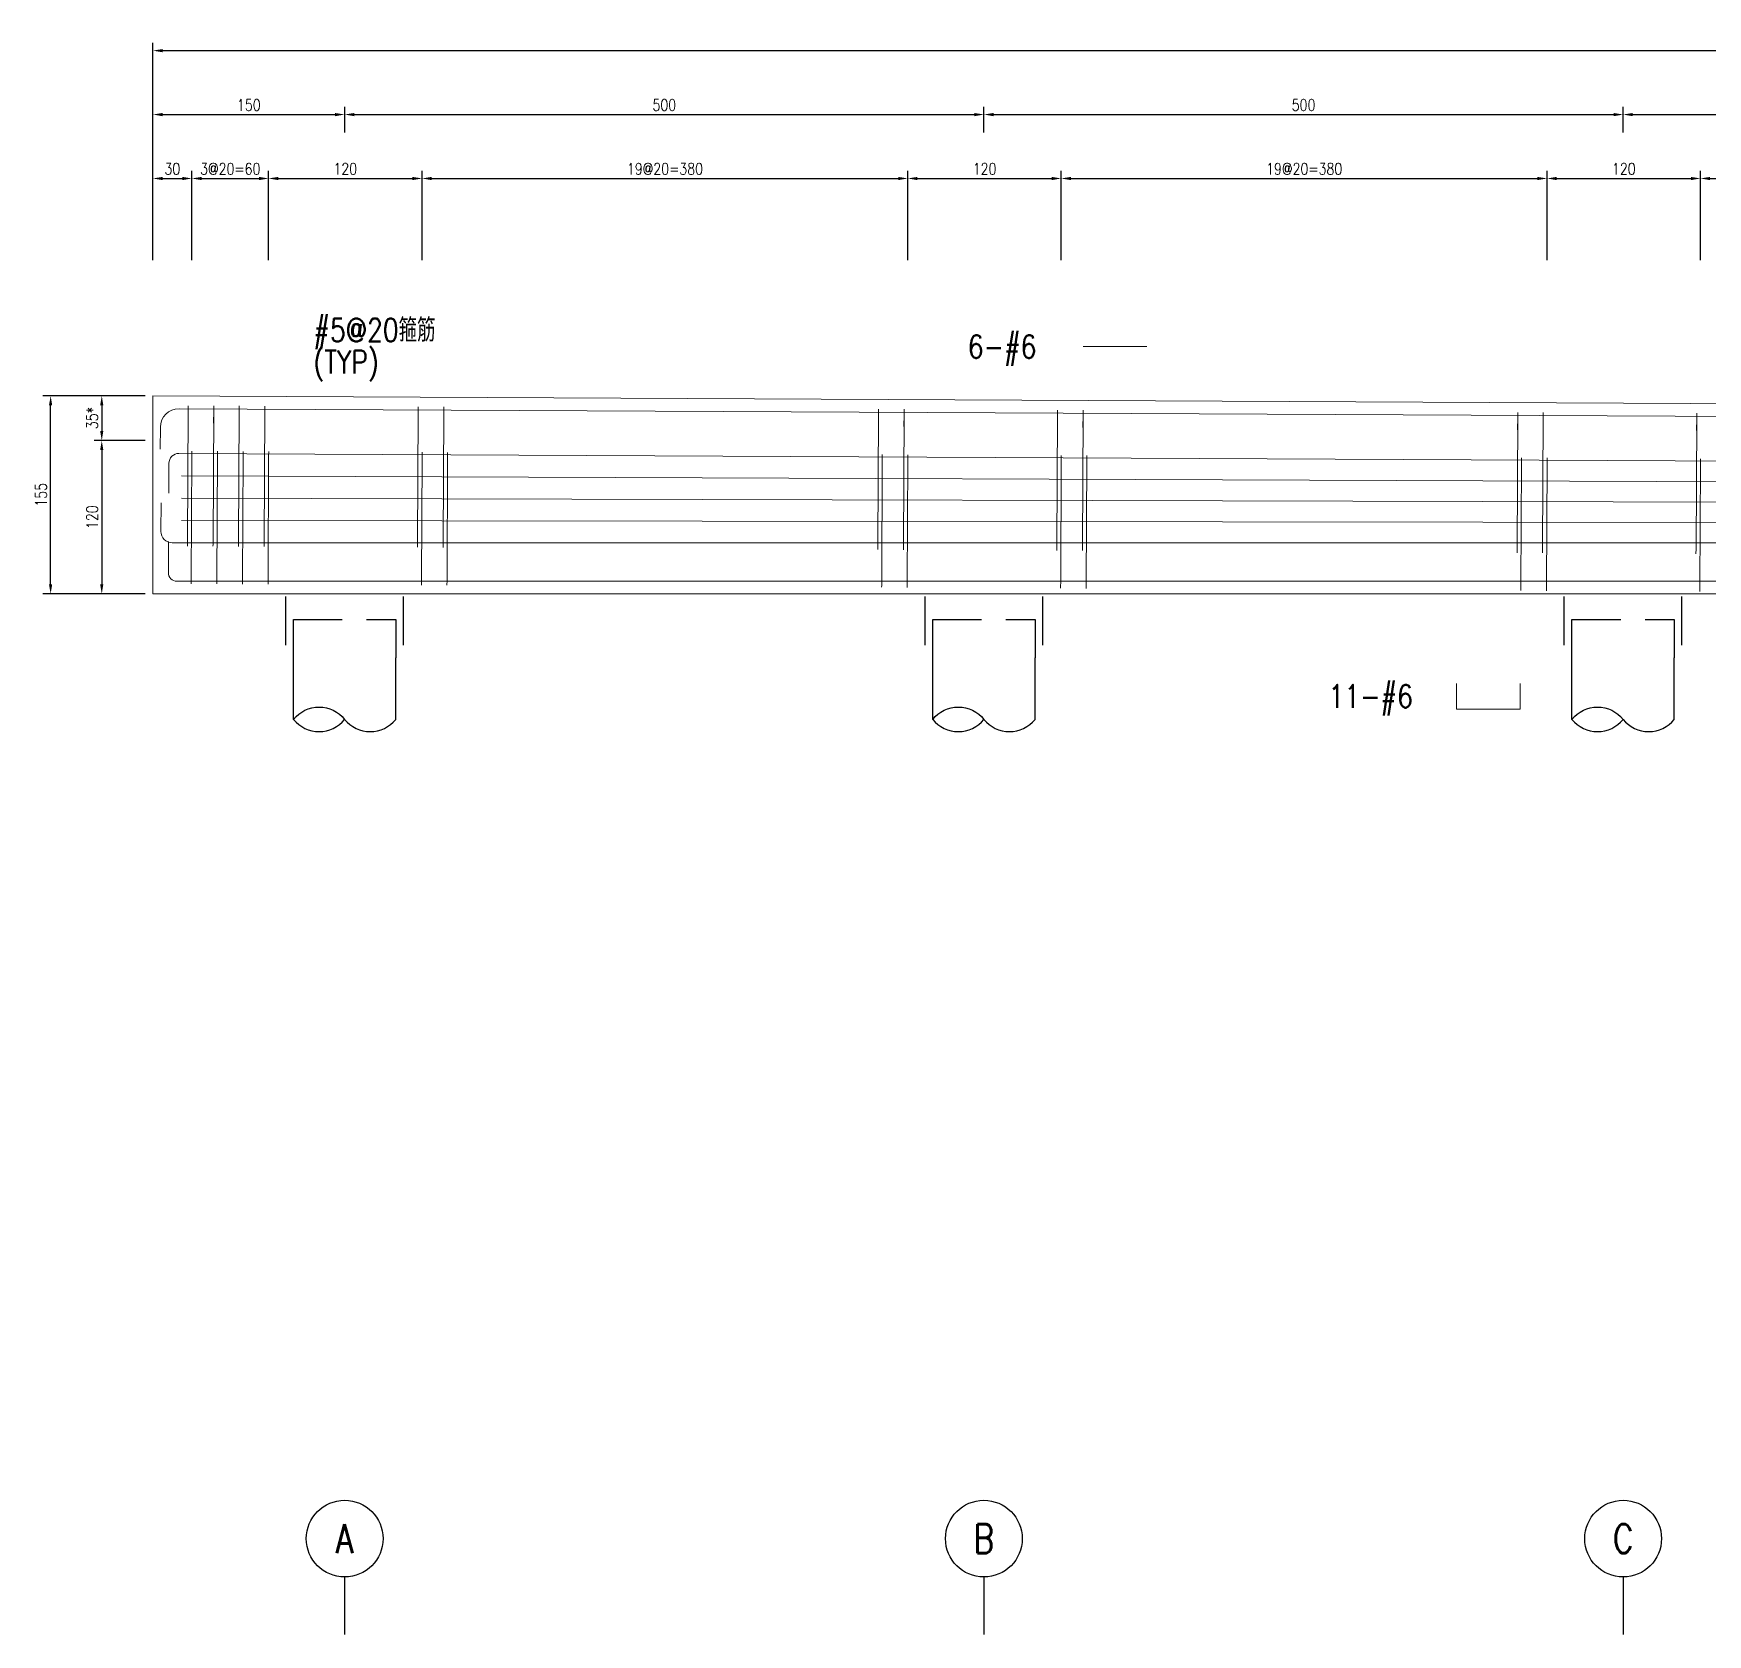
# Model space of a CAD drawing. Extents: x -4754 to 4976, y -19960 to 3841.
# Drawn here: x -359 to 951, y -2114 to -861 of the extents above; entities that cross this region are included whole.
import ezdxf
from ezdxf.enums import TextEntityAlignment as Align

# ---------------------------------------------------------------- set-up
doc = ezdxf.new("R2010")
doc.units = 0
doc.header["$LTSCALE"] = 3
doc.linetypes.add('DASHED', pattern=[19.05, 12.7, -6.35])
doc.layers.get('0').update_dxf_attribs({"linetype": 'CONTINUOUS'})
doc.layers.add('HB_0', color=7, linetype='CONTINUOUS', transparency=0.5)
for name, color, linetype in [('HB_DIM', 1, 'CONTINUOUS'), ('HB_TXT_CTEXT', 2, 'CONTINUOUS'), ('鋼筋', 3, 'CONTINUOUS')]:
    doc.layers.add(name, color=color, linetype=linetype)
doc.styles.get("Standard").update_dxf_attribs({"font": 'ROMANS.shx', "width": 0.8, "bigfont": 'chineset.shx'})
doc.dimstyles.new('30', dxfattribs={"dimscale": 3, "dimtxt": 3, "dimasz": 2.5, "dimexe": 2, "dimexo": 2, "dimgap": 1, "dimtad": 1, "dimdsep": 46, "dimtxsty": 'Standard', "dimcen": 0, "dimclrd": 256, "dimclre": 256, "dimclrt": 2, "dimadec": 0, "dimazin": 0, "dimtfac": 1, "dimtix": 1, "dimtmove": 2, "dimatfit": 3, "dimfxl": 1, "dimtolj": 1, "dimtzin": 0, "dimarcsym": 0})

# ---------------------------------------------------------------- blocks, each defined once
blk = doc.blocks.new('pile_vertical')
at = {"color": 252, "linetype": 'DASHED'}
for p, q in [((-46, -40), (-46, 0)), ((46, -40), (46, 0))]:
    blk.add_line(p, q, dxfattribs=at)
at = {"linetype": 'Continuous'}
for p, q in [((-40, -98.1), (-40, -50)), ((40, -98.1), (40, -50))]:
    blk.add_line(p, q, dxfattribs=at)
at = {"color": 252, "linetype": 'DASHED'}
blk.add_lwpolyline([(-40, -50), (-40, -20), (40, -20), (40, -50)], dxfattribs=at)
at = {"linetype": 'Continuous'}
for points in [[(-40, -98.1, -0.48), (0, -98.1, 0.48), (40, -98.1, 0.48)], [(-40, -98.1, 0.48), (0, -98.1, 0.48)]]:
    blk.add_lwpolyline(points, format="xyb", dxfattribs=at)
blk = doc.blocks.new('*D87')
at = {"layer": 'HB_DIM', "linetype": 'Continuous', "lineweight": -2}
for p, q in [((-271.4, -1144.8), (-311.4, -1144.8)), ((-305.4, -1152.3), (-305.4, -1172.3)), ((-271.4, -1179.8), (-311.4, -1179.8))]:
    blk.add_line(p, q, dxfattribs=at)
at = {"layer": 'HB_DIM'}
for points in [[(-304.2, -1152.3), (-306.7, -1152.3), (-305.4, -1144.8)], [(-306.7, -1172.3), (-304.2, -1172.3), (-305.4, -1179.8)]]:
    blk.add_solid(points, dxfattribs=at)
at = {"layer": 'HB_DIM', "color": 2, "linetype": 'Continuous', "insert": (-312.9, -1162.3), "char_height": 9, "attachment_point": 5, "rotation": 90}
blk.add_mtext('\\A1;35*', dxfattribs=at)
blk = doc.blocks.new('*D88')
at = {"layer": 'HB_DIM', "linetype": 'Continuous', "lineweight": -2}
for p, q in [((-271.4, -1179.8), (-311.4, -1179.8)), ((-305.4, -1187.3), (-305.4, -1292.3)), ((-271.4, -1299.8), (-311.4, -1299.8))]:
    blk.add_line(p, q, dxfattribs=at)
at = {"layer": 'HB_DIM'}
for points in [[(-304.2, -1187.3), (-306.7, -1187.3), (-305.4, -1179.8)], [(-306.7, -1292.3), (-304.2, -1292.3), (-305.4, -1299.8)]]:
    blk.add_solid(points, dxfattribs=at)
at = {"layer": 'HB_DIM', "color": 2, "linetype": 'Continuous', "insert": (-312.9, -1239.8), "char_height": 9, "attachment_point": 5, "rotation": 90}
blk.add_mtext('\\A1;120', dxfattribs=at)
blk = doc.blocks.new('*D89')
at = {"layer": 'HB_DIM', "linetype": 'Continuous', "lineweight": -2}
for p, q in [((-265.4, -1038.8), (-265.4, -968.8)), ((-234.9, -1038.8), (-234.9, -968.8)), ((-257.9, -974.8), (-242.4, -974.8))]:
    blk.add_line(p, q, dxfattribs=at)
at = {"layer": 'HB_DIM'}
for points in [[(-257.9, -973.6), (-257.9, -976.1), (-265.4, -974.8)], [(-242.4, -976.1), (-242.4, -973.6), (-234.9, -974.8)]]:
    blk.add_solid(points, dxfattribs=at)
at = {"layer": 'HB_DIM', "color": 2, "linetype": 'Continuous', "insert": (-250.2, -967.3), "char_height": 9, "attachment_point": 5, "rotation": 0}
blk.add_mtext('\\A1;30', dxfattribs=at)
blk = doc.blocks.new('*D90')
at = {"layer": 'HB_DIM', "linetype": 'Continuous', "lineweight": -2}
for p, q in [((-234.9, -1038.8), (-234.9, -968.8)), ((-174.9, -1038.8), (-174.9, -968.8)), ((-227.4, -974.8), (-182.4, -974.8))]:
    blk.add_line(p, q, dxfattribs=at)
at = {"layer": 'HB_DIM'}
for points in [[(-227.4, -973.6), (-227.4, -976.1), (-234.9, -974.8)], [(-182.4, -976.1), (-182.4, -973.6), (-174.9, -974.8)]]:
    blk.add_solid(points, dxfattribs=at)
at = {"layer": 'HB_DIM', "color": 2, "linetype": 'Continuous', "insert": (-204.9, -967.3), "char_height": 9, "attachment_point": 5, "rotation": 0}
blk.add_mtext('\\A1;3@20=60', dxfattribs=at)
blk = doc.blocks.new('*D91')
at = {"layer": 'HB_DIM', "linetype": 'Continuous', "lineweight": -2}
for p, q in [((-174.9, -1038.8), (-174.9, -968.8)), ((-54.9, -1038.8), (-54.9, -968.8)), ((-167.4, -974.8), (-62.4, -974.8))]:
    blk.add_line(p, q, dxfattribs=at)
at = {"layer": 'HB_DIM'}
for points in [[(-167.4, -973.6), (-167.4, -976.1), (-174.9, -974.8)], [(-62.4, -976.1), (-62.4, -973.6), (-54.9, -974.8)]]:
    blk.add_solid(points, dxfattribs=at)
at = {"layer": 'HB_DIM', "color": 2, "linetype": 'Continuous', "insert": (-114.9, -967.3), "char_height": 9, "attachment_point": 5, "rotation": 0}
blk.add_mtext('\\A1;120', dxfattribs=at)
blk = doc.blocks.new('*D92')
at = {"layer": 'HB_DIM', "linetype": 'Continuous', "lineweight": -2}
for p, q in [((-54.9, -1038.8), (-54.9, -968.8)), ((325.1, -1038.8), (325.1, -968.8)), ((-47.4, -974.8), (317.6, -974.8))]:
    blk.add_line(p, q, dxfattribs=at)
at = {"layer": 'HB_DIM'}
for points in [[(-47.4, -973.6), (-47.4, -976.1), (-54.9, -974.8)], [(317.6, -976.1), (317.6, -973.6), (325.1, -974.8)]]:
    blk.add_solid(points, dxfattribs=at)
at = {"layer": 'HB_DIM', "color": 2, "linetype": 'Continuous', "insert": (135.1, -967.3), "char_height": 9, "attachment_point": 5, "rotation": 0}
blk.add_mtext('\\A1;19@20=380', dxfattribs=at)
blk = doc.blocks.new('*D93')
at = {"layer": 'HB_DIM', "linetype": 'Continuous', "lineweight": -2}
for p, q in [((325.1, -1038.8), (325.1, -968.8)), ((445.1, -1038.8), (445.1, -968.8)), ((332.6, -974.8), (437.6, -974.8))]:
    blk.add_line(p, q, dxfattribs=at)
at = {"layer": 'HB_DIM'}
for points in [[(332.6, -973.6), (332.6, -976.1), (325.1, -974.8)], [(437.6, -976.1), (437.6, -973.6), (445.1, -974.8)]]:
    blk.add_solid(points, dxfattribs=at)
at = {"layer": 'HB_DIM', "color": 2, "linetype": 'Continuous', "insert": (385.1, -967.3), "char_height": 9, "attachment_point": 5, "rotation": 0}
blk.add_mtext('\\A1;120', dxfattribs=at)
blk = doc.blocks.new('*D94')
at = {"layer": 'HB_DIM', "linetype": 'Continuous', "lineweight": -2}
for p, q in [((445.1, -1038.8), (445.1, -968.8)), ((825.1, -1038.8), (825.1, -968.8)), ((452.6, -974.8), (817.6, -974.8))]:
    blk.add_line(p, q, dxfattribs=at)
at = {"layer": 'HB_DIM'}
for points in [[(452.6, -973.6), (452.6, -976.1), (445.1, -974.8)], [(817.6, -976.1), (817.6, -973.6), (825.1, -974.8)]]:
    blk.add_solid(points, dxfattribs=at)
at = {"layer": 'HB_DIM', "color": 2, "linetype": 'Continuous', "insert": (635.1, -967.3), "char_height": 9, "attachment_point": 5, "rotation": 0}
blk.add_mtext('\\A1;19@20=380', dxfattribs=at)
blk = doc.blocks.new('*D95')
at = {"layer": 'HB_DIM', "linetype": 'Continuous', "lineweight": -2}
for p, q in [((825.1, -1038.8), (825.1, -968.8)), ((945.1, -1038.8), (945.1, -968.8)), ((832.6, -974.8), (937.6, -974.8))]:
    blk.add_line(p, q, dxfattribs=at)
at = {"layer": 'HB_DIM'}
for points in [[(832.6, -973.6), (832.6, -976.1), (825.1, -974.8)], [(937.6, -976.1), (937.6, -973.6), (945.1, -974.8)]]:
    blk.add_solid(points, dxfattribs=at)
at = {"layer": 'HB_DIM', "color": 2, "linetype": 'Continuous', "insert": (885.1, -967.3), "char_height": 9, "attachment_point": 5, "rotation": 0}
blk.add_mtext('\\A1;120', dxfattribs=at)
blk = doc.blocks.new('*D96')
at = {"layer": 'HB_DIM', "linetype": 'Continuous', "lineweight": -2}
for p, q in [((945.1, -1038.8), (945.1, -968.8)), ((1325, -1038.8), (1325, -968.8)), ((952.6, -974.8), (1317.5, -974.8))]:
    blk.add_line(p, q, dxfattribs=at)
at = {"layer": 'HB_DIM'}
for points in [[(952.6, -973.6), (952.6, -976.1), (945.1, -974.8)], [(1317.5, -976.1), (1317.5, -973.6), (1325, -974.8)]]:
    blk.add_solid(points, dxfattribs=at)
at = {"layer": 'HB_DIM', "color": 2, "linetype": 'Continuous', "insert": (1135.1, -967.3), "char_height": 9, "attachment_point": 5, "rotation": 0}
blk.add_mtext('\\A1;19@20=380', dxfattribs=at)
blk = doc.blocks.new('*D104')
at = {"layer": 'HB_DIM', "linetype": 'Continuous', "lineweight": -2}
for p, q in [((-265.4, -1038.8), (-265.4, -868.8)), ((-257.9, -874.8), (2707.1, -874.8)), ((2714.6, -1053.8), (2714.6, -868.8))]:
    blk.add_line(p, q, dxfattribs=at)
at = {"layer": 'HB_DIM'}
for points in [[(-257.9, -873.6), (-257.9, -876.1), (-265.4, -874.8)], [(2707.1, -876.1), (2707.1, -873.6), (2714.6, -874.8)]]:
    blk.add_solid(points, dxfattribs=at)
at = {"layer": 'HB_DIM', "color": 2, "linetype": 'Continuous', "insert": (1224.6, -867.3), "char_height": 9, "attachment_point": 5, "rotation": 0}
blk.add_mtext('\\A1;2980', dxfattribs=at)
blk = doc.blocks.new('*D105')
at = {"layer": 'HB_DIM', "linetype": 'Continuous', "lineweight": -2}
for p, q in [((-265.4, -1038.8), (-265.4, -918.8)), ((-257.9, -924.8), (-122.9, -924.8)), ((-115.4, -938.8), (-115.4, -918.8))]:
    blk.add_line(p, q, dxfattribs=at)
at = {"layer": 'HB_DIM'}
for points in [[(-257.9, -923.6), (-257.9, -926.1), (-265.4, -924.8)], [(-122.9, -926.1), (-122.9, -923.6), (-115.4, -924.8)]]:
    blk.add_solid(points, dxfattribs=at)
at = {"layer": 'HB_DIM', "color": 2, "linetype": 'Continuous', "insert": (-190.4, -917.3), "char_height": 9, "attachment_point": 5, "rotation": 0}
blk.add_mtext('\\A1;150', dxfattribs=at)
blk = doc.blocks.new('*D106')
at = {"layer": 'HB_DIM', "linetype": 'Continuous', "lineweight": -2}
for p, q in [((-115.4, -938.8), (-115.4, -918.8)), ((-107.9, -924.8), (377.1, -924.8)), ((384.6, -938.8), (384.6, -918.8))]:
    blk.add_line(p, q, dxfattribs=at)
at = {"layer": 'HB_DIM'}
for points in [[(-107.9, -923.6), (-107.9, -926.1), (-115.4, -924.8)], [(377.1, -926.1), (377.1, -923.6), (384.6, -924.8)]]:
    blk.add_solid(points, dxfattribs=at)
at = {"layer": 'HB_DIM', "color": 2, "linetype": 'Continuous', "insert": (134.6, -917.3), "char_height": 9, "attachment_point": 5, "rotation": 0}
blk.add_mtext('\\A1;500', dxfattribs=at)
blk = doc.blocks.new('*D107')
at = {"layer": 'HB_DIM', "linetype": 'Continuous', "lineweight": -2}
for p, q in [((384.6, -938.8), (384.6, -918.8)), ((392.1, -924.8), (877.1, -924.8)), ((884.6, -938.8), (884.6, -918.8))]:
    blk.add_line(p, q, dxfattribs=at)
at = {"layer": 'HB_DIM'}
for points in [[(392.1, -923.6), (392.1, -926.1), (384.6, -924.8)], [(877.1, -926.1), (877.1, -923.6), (884.6, -924.8)]]:
    blk.add_solid(points, dxfattribs=at)
at = {"layer": 'HB_DIM', "color": 2, "linetype": 'Continuous', "insert": (634.6, -917.3), "char_height": 9, "attachment_point": 5, "rotation": 0}
blk.add_mtext('\\A1;500', dxfattribs=at)
blk = doc.blocks.new('*D108')
at = {"layer": 'HB_DIM', "linetype": 'Continuous', "lineweight": -2}
for p, q in [((884.6, -938.8), (884.6, -918.8)), ((892.1, -924.8), (1377.1, -924.8)), ((1384.6, -938.8), (1384.6, -918.8))]:
    blk.add_line(p, q, dxfattribs=at)
at = {"layer": 'HB_DIM'}
for points in [[(892.1, -923.6), (892.1, -926.1), (884.6, -924.8)], [(1377.1, -926.1), (1377.1, -923.6), (1384.6, -924.8)]]:
    blk.add_solid(points, dxfattribs=at)
at = {"layer": 'HB_DIM', "color": 2, "linetype": 'Continuous', "insert": (1134.6, -917.3), "char_height": 9, "attachment_point": 5, "rotation": 0}
blk.add_mtext('\\A1;500', dxfattribs=at)
blk = doc.blocks.new('*D112')
at = {"layer": 'HB_DIM', "linetype": 'Continuous', "lineweight": -2}
for p, q in [((-281.4, -1144.8), (-351.4, -1144.8)), ((-345.4, -1292.3), (-345.4, -1152.3)), ((-281.4, -1299.8), (-351.4, -1299.8))]:
    blk.add_line(p, q, dxfattribs=at)
at = {"layer": 'HB_DIM'}
for points in [[(-344.2, -1152.3), (-346.7, -1152.3), (-345.4, -1144.8)], [(-346.7, -1292.3), (-344.2, -1292.3), (-345.4, -1299.8)]]:
    blk.add_solid(points, dxfattribs=at)
at = {"layer": 'HB_DIM', "color": 2, "linetype": 'Continuous', "insert": (-352.9, -1222.3), "char_height": 9, "attachment_point": 5, "rotation": 90}
blk.add_mtext('\\A1;155', dxfattribs=at)
blk = doc.blocks.new('line_guide')
at = {"color": 4, "linetype": 'Continuous'}
blk.add_line((0, 0), (0, -45), dxfattribs=at)
blk.add_circle((0, 30), 30, dxfattribs=at)
at = {"color": 4, "linetype": 'Continuous', "width": 0.8}
blk.add_attdef('A', text='', height=22.5, dxfattribs=at).set_placement((0, 30), align=Align.MIDDLE)

msp = doc.modelspace()

# ---------------------------------------------------------------- linework, layer by layer
at = {"layer": 'HB_0', "lineweight": 5}
msp.add_lwpolyline([(-265.427, -1299.802), (-265.427, -1144.802), (2714.573, -1159.802), (2714.573, -1299.802), (-265.427, -1299.802)], dxfattribs=at)
at = {"layer": 'HB_DIM', "color": 1, "linetype": 'Continuous'}
for points in [[(-217.869, -1153.404, 0, 1.25, 0), (-207.869, -1143.404, 0, 0, 0), (-157.869, -1093.404, 0, 0, 0), (-139.869, -1093.404, 0, 0, 0)], [(-214.868, -1188.951, 0, 1.25, 0), (-207.193, -1176.085, 0, 0, 0), (-157.869, -1093.404, 0, 0, 0), (-139.869, -1093.404, 0, 0, 0)], [(344.142, -1226.359, 0, 1.25, 0), (344.142, -1211.359, 0, 0, 0), (344.142, -1106.359, 0, 0, 0), (362.142, -1106.359, 0, 0, 0)], [(344.142, -1243.104, 0, 1.25, 0), (344.142, -1228.104, 0, 0, 0), (344.142, -1106.359, 0, 0, 0), (362.142, -1106.359, 0, 0, 0)], [(344.142, -1209.614, 0, 1.25, 0), (344.142, -1194.614, 0, 0, 0), (344.142, -1106.359, 0, 0, 0), (362.142, -1106.359, 0, 0, 0)], [(931.051, -1195.823, 0, 1.25, 0), (931.051, -1180.823, 0, 0, 0), (931.051, -1105.823, 0, 0, 0), (949.051, -1105.823, 0, 0, 0)], [(929.798, -1259.808, 0, 1.25, 0), (929.798, -1274.808, 0, 0, 0), (929.798, -1349.808, 0, 0, 0), (947.798, -1349.808, 0, 0, 0)], [(636.132, -1289.826, 0, 1.25, 0), (636.132, -1304.826, 0, 0, 0), (636.132, -1379.826, 0, 0, 0), (654.132, -1379.826, 0, 0, 0)]]:
    msp.add_lwpolyline(points, format="xyseb", dxfattribs=at)
at = {"layer": 'HB_TXT_CTEXT', "lineweight": 5}
msp.add_line((462.142, -1106.359, 84.5), (512.142, -1106.359, 84.5), dxfattribs=at)
msp.add_polyline3d([(754.132, -1369.826, -84.5), (754.132, -1389.826, -84.5), (804.132, -1389.826, -84.5), (804.132, -1369.826, -84.5)], dxfattribs=at)
at = {"layer": '鋼筋', "lineweight": 5}
for p, q in [((-244.987, -1154.905, -84.5), (2694.033, -1169.698, -84.5)), ((-244.987, -1154.905, -68.8), (2694.033, -1169.698, -68.8)), ((-244.987, -1154.905, -53.1), (2694.033, -1169.698, -53.1)), ((-244.987, -1154.905, -37.4), (2694.033, -1169.698, -37.4)), ((-244.987, -1154.905, -21.7), (2694.033, -1169.698, -21.7)), ((-244.987, -1154.905, -6), (2694.033, -1169.698, -6)), ((-244.987, -1154.905, 9.7), (2694.033, -1169.698, 9.7)), ((-244.987, -1154.905, 25.4), (2694.033, -1169.698, 25.4)), ((-244.987, -1154.905, 41.1), (2694.033, -1169.698, 41.1)), ((-244.987, -1154.905, 56.8), (2694.033, -1169.698, 56.8)), ((-244.987, -1154.905, 72.5), (2694.033, -1169.698, 72.5)), ((-237.885, -1156.538, 80.905), (-238.398, -1258.398, 80.905)), ((-238.398, -1258.398, -80.905), (-237.885, -1156.538, -80.905)), ((-237.933, -1166.078, 72.955), (-237.885, -1156.538, 72.955)), ((-237.885, -1156.538, -72.955), (-237.933, -1166.078, -72.955)), ((-217.885, -1156.639, 80.905), (-218.398, -1258.498, 80.905)), ((-218.398, -1258.498, -80.905), (-217.885, -1156.639, -80.905)), ((-217.933, -1166.179, 72.955), (-217.885, -1156.639, 72.955)), ((-217.885, -1156.639, -72.955), (-217.933, -1166.179, -72.955)), ((-197.886, -1156.74, 80.905), (-198.398, -1258.599, 80.905)), ((-198.398, -1258.599, -80.905), (-197.886, -1156.74, -80.905)), ((-197.934, -1166.28, 72.955), (-197.886, -1156.74, 72.955)), ((-197.886, -1156.74, -72.955), (-197.934, -1166.28, -72.955)), ((-177.886, -1156.84, 80.905), (-178.399, -1258.7, 80.905)), ((-178.399, -1258.7, -80.905), (-177.886, -1156.84, -80.905)), ((-177.934, -1166.38, 72.955), (-177.886, -1156.84, 72.955)), ((-177.886, -1156.84, -72.955), (-177.934, -1166.38, -72.955)), ((-57.887, -1157.444, 80.905), (-58.4, -1259.304, 80.905)), ((-58.4, -1259.304, -80.905), (-57.887, -1157.444, -80.905)), ((-57.935, -1166.984, 72.955), (-57.887, -1157.444, 72.955)), ((-57.887, -1157.444, -72.955), (-57.935, -1166.984, -72.955)), ((-37.888, -1157.545, 80.905), (-38.4, -1259.404, 80.905)), ((-38.4, -1259.404, -80.905), (-37.888, -1157.545, -80.905)), ((-37.936, -1167.085, 72.955), (-37.888, -1157.545, 72.955)), ((-37.888, -1157.545, -72.955), (-37.936, -1167.085, -72.955)), ((302.108, -1159.257, 80.905), (301.595, -1261.116, 80.905)), ((301.595, -1261.116, -80.905), (302.108, -1159.257, -80.905)), ((302.06, -1168.796, 72.955), (302.108, -1159.257, 72.955)), ((302.108, -1159.257, -72.955), (302.06, -1168.796, -72.955)), ((322.108, -1159.357, 80.905), (321.595, -1261.217, 80.905)), ((321.595, -1261.217, -80.905), (322.108, -1159.357, -80.905)), ((322.06, -1168.897, 72.955), (322.108, -1159.357, 72.955)), ((322.108, -1159.357, -72.955), (322.06, -1168.897, -72.955)), ((442.106, -1159.961, 80.905), (441.594, -1261.821, 80.905)), ((441.594, -1261.821, -80.905), (442.106, -1159.961, -80.905)), ((442.058, -1169.501, 72.955), (442.106, -1159.961, 72.955)), ((442.106, -1159.961, -72.955), (442.058, -1169.501, -72.955)), ((462.106, -1160.062, 80.905), (461.593, -1261.921, 80.905)), ((461.593, -1261.921, -80.905), (462.106, -1160.062, -80.905)), ((462.058, -1169.602, 72.955), (462.106, -1160.062, 72.955)), ((462.106, -1160.062, -72.955), (462.058, -1169.602, -72.955)), ((802.102, -1161.773, 80.905), (801.589, -1263.633, 80.905)), ((801.589, -1263.633, -80.905), (802.102, -1161.773, -80.905)), ((802.054, -1171.313, 72.955), (802.102, -1161.773, 72.955)), ((802.102, -1161.773, -72.955), (802.054, -1171.313, -72.955)), ((822.101, -1161.874, 80.905), (821.589, -1263.733, 80.905)), ((821.589, -1263.733, -80.905), (822.101, -1161.874, -80.905)), ((822.053, -1171.414, 72.955), (822.101, -1161.874, 72.955)), ((822.101, -1161.874, -72.955), (822.053, -1171.414, -72.955)), ((942.1, -1162.478, 80.905), (941.587, -1264.337, 80.905)), ((941.587, -1264.337, -80.905), (942.1, -1162.478, -80.905)), ((942.052, -1172.018, 72.955), (942.1, -1162.478, 72.955)), ((942.1, -1162.478, -72.955), (942.052, -1172.018, -72.955)), ((-259.636, -1186.441, -84.5), (-259.55, -1169.321, -84.5)), ((-259.636, -1186.441, -68.8), (-259.55, -1169.321, -68.8)), ((-259.636, -1186.441, -53.1), (-259.55, -1169.321, -53.1)), ((-259.636, -1186.441, -37.4), (-259.55, -1169.321, -37.4)), ((-259.636, -1186.441, -21.7), (-259.55, -1169.321, -21.7)), ((-259.636, -1186.441, -6), (-259.55, -1169.321, -6)), ((-259.636, -1186.441, 9.7), (-259.55, -1169.321, 9.7)), ((-259.636, -1186.441, 25.4), (-259.55, -1169.321, 25.4)), ((-259.636, -1186.441, 41.1), (-259.55, -1169.321, 41.1)), ((-259.636, -1186.441, 56.8), (-259.55, -1169.321, 56.8)), ((-259.636, -1186.441, 72.5), (-259.55, -1169.321, 72.5)), ((-245.103, -1189.902, -84.5), (2695.282, -1204.703, -84.5)), ((-245.103, -1189.902, -67.6), (2695.282, -1204.703, -67.6)), ((-245.103, -1189.902, -50.7), (2695.282, -1204.703, -50.7)), ((-245.103, -1189.902, -33.8), (2695.282, -1204.703, -33.8)), ((-245.103, -1189.902, -16.9), (2695.282, -1204.703, -16.9)), ((-245.103, -1189.902), (2695.282, -1204.703)), ((-245.103, -1189.902, 16.9), (2695.282, -1204.703, 16.9)), ((-245.103, -1189.902, 33.8), (2695.282, -1204.703, 33.8)), ((-245.103, -1189.902, 50.7), (2695.282, -1204.703, 50.7)), ((-245.103, -1189.902, 67.6), (2695.282, -1204.703, 67.6)), ((-245.103, -1189.902, 84.5), (2695.282, -1204.703, 84.5)), ((-253.03, -1220.973, -84.5), (-252.912, -1197.633, -84.5)), ((-253.03, -1220.973, -67.6), (-252.912, -1197.633, -67.6)), ((-253.03, -1220.973, -50.7), (-252.912, -1197.633, -50.7)), ((-253.03, -1220.973, -33.8), (-252.912, -1197.633, -33.8)), ((-253.03, -1220.973, -16.9), (-252.912, -1197.633, -16.9)), ((-253.03, -1220.973), (-252.912, -1197.633)), ((-253.03, -1220.973, 16.9), (-252.912, -1197.633, 16.9)), ((-253.03, -1220.973, 33.8), (-252.912, -1197.633, 33.8)), ((-253.03, -1220.973, 50.7), (-252.912, -1197.633, 50.7)), ((-253.03, -1220.973, 67.6), (-252.912, -1197.633, 67.6)), ((-253.03, -1220.973, 84.5), (-252.912, -1197.633, 84.5)), ((-234.884, -1192.086, 86.405), (-235.367, -1287.943, 86.405)), ((-235.367, -1287.943, -86.405), (-234.884, -1192.086, -86.405)), ((-234.932, -1201.626, 78.455), (-234.884, -1192.086, 78.455)), ((-234.884, -1192.086, -78.455), (-234.932, -1201.626, -78.455)), ((-214.884, -1192.186, 86.405), (-215.367, -1288.044, 86.405)), ((-215.367, -1288.044, -86.405), (-214.884, -1192.186, -86.405)), ((-214.932, -1201.726, 78.455), (-214.884, -1192.186, 78.455)), ((-214.884, -1192.186, -78.455), (-214.932, -1201.726, -78.455)), ((-194.885, -1192.287, 86.405), (-195.367, -1288.145, 86.405)), ((-195.367, -1288.145, -86.405), (-194.885, -1192.287, -86.405)), ((-194.933, -1201.827, 78.455), (-194.885, -1192.287, 78.455)), ((-194.885, -1192.287, -78.455), (-194.933, -1201.827, -78.455)), ((-174.885, -1192.388, 86.405), (-175.367, -1288.245, 86.405)), ((-175.367, -1288.245, -86.405), (-174.885, -1192.388, -86.405)), ((-174.933, -1201.928, 78.455), (-174.885, -1192.388, 78.455)), ((-174.885, -1192.388, -78.455), (-174.933, -1201.928, -78.455)), ((-54.886, -1192.992, 86.405), (-55.369, -1288.849, 86.405)), ((-55.369, -1288.849, -86.405), (-54.886, -1192.992, -86.405)), ((-54.934, -1202.532, 78.455), (-54.886, -1192.992, 78.455)), ((-54.886, -1192.992, -78.455), (-54.934, -1202.532, -78.455)), ((-34.887, -1193.092, 86.405), (-35.369, -1288.95, 86.405)), ((-35.369, -1288.95, -86.405), (-34.887, -1193.092, -86.405)), ((-34.935, -1202.632, 78.455), (-34.887, -1193.092, 78.455)), ((-34.887, -1193.092, -78.455), (-34.935, -1202.632, -78.455)), ((305.109, -1194.804, 86.405), (304.627, -1290.661, 86.405)), ((304.627, -1290.661, -86.405), (305.109, -1194.804, -86.405)), ((305.061, -1204.344, 78.455), (305.109, -1194.804, 78.455)), ((305.109, -1194.804, -78.455), (305.061, -1204.344, -78.455)), ((325.109, -1194.904, 86.405), (324.626, -1290.762, 86.405)), ((324.626, -1290.762, -86.405), (325.109, -1194.904, -86.405)), ((325.061, -1204.444, 78.455), (325.109, -1194.904, 78.455)), ((325.109, -1194.904, -78.455), (325.061, -1204.444, -78.455)), ((445.107, -1195.508, 86.405), (444.625, -1291.366, 86.405)), ((444.625, -1291.366, -86.405), (445.107, -1195.508, -86.405)), ((445.059, -1205.048, 78.455), (445.107, -1195.508, 78.455)), ((445.107, -1195.508, -78.455), (445.059, -1205.048, -78.455)), ((465.107, -1195.609, 86.405), (464.625, -1291.467, 86.405)), ((464.625, -1291.467, -86.405), (465.107, -1195.609, -86.405)), ((465.059, -1205.149, 78.455), (465.107, -1195.609, 78.455)), ((465.107, -1195.609, -78.455), (465.059, -1205.149, -78.455)), ((805.103, -1197.321, 86.405), (804.62, -1293.178, 86.405)), ((804.62, -1293.178, -86.405), (805.103, -1197.321, -86.405)), ((805.055, -1206.86, 78.455), (805.103, -1197.321, 78.455)), ((805.103, -1197.321, -78.455), (805.055, -1206.86, -78.455)), ((825.103, -1197.421, 86.405), (824.62, -1293.279, 86.405)), ((824.62, -1293.279, -86.405), (825.103, -1197.421, -86.405)), ((825.055, -1206.961, 78.455), (825.103, -1197.421, 78.455)), ((825.103, -1197.421, -78.455), (825.055, -1206.961, -78.455)), ((945.101, -1198.025, 86.405), (944.619, -1293.883, 86.405)), ((944.619, -1293.883, -86.405), (945.101, -1198.025, -86.405)), ((945.053, -1207.565, 78.455), (945.101, -1198.025, 78.455)), ((945.101, -1198.025, -78.455), (945.053, -1207.565, -78.455)), ((-242.961, -1207.406, -84.5), (2692.983, -1218.449, -84.5)), ((-242.961, -1207.406, 84.5), (2692.983, -1218.449, 84.5)), ((-259.068, -1228.563, -84.5), (-259.18, -1250.897, -84.5)), ((-259.068, -1228.563, -67.6), (-259.18, -1250.897, -67.6)), ((-259.068, -1228.563, -50.7), (-259.18, -1250.897, -50.7)), ((-259.068, -1228.563, -33.8), (-259.18, -1250.897, -33.8)), ((-259.068, -1228.563, -16.9), (-259.18, -1250.897, -16.9)), ((-259.068, -1228.563), (-259.18, -1250.897)), ((-259.068, -1228.563, 16.9), (-259.18, -1250.897, 16.9)), ((-259.068, -1228.563, 33.8), (-259.18, -1250.897, 33.8)), ((-259.068, -1228.563, 50.7), (-259.18, -1250.897, 50.7)), ((-259.068, -1228.563, 67.6), (-259.18, -1250.897, 67.6)), ((-259.068, -1228.563, 84.5), (-259.18, -1250.897, 84.5)), ((-243.049, -1224.898, -84.5), (2692.906, -1232.206, -84.5)), ((-243.049, -1224.898, 84.5), (2692.906, -1232.206, 84.5)), ((-243.137, -1242.39, -84.5), (2692.825, -1245.964, -84.5)), ((-243.137, -1242.39, 84.5), (2692.825, -1245.964, 84.5)), ((-253.221, -1258.907, -84.5), (-253.343, -1283.143, -84.5)), ((-253.221, -1258.907, -67.6), (-253.343, -1283.143, -67.6)), ((-253.221, -1258.907, -50.7), (-253.343, -1283.143, -50.7)), ((-253.221, -1258.907, -33.8), (-253.343, -1283.143, -33.8)), ((-253.221, -1258.907, -16.9), (-253.343, -1283.143, -16.9)), ((-253.221, -1258.907), (-253.343, -1283.143)), ((-253.221, -1258.907, 16.9), (-253.343, -1283.143, 16.9)), ((-253.221, -1258.907, 33.8), (-253.343, -1283.143, 33.8)), ((-253.221, -1258.907, 50.7), (-253.343, -1283.143, 50.7)), ((-253.221, -1258.907, 67.6), (-253.343, -1283.143, 67.6)), ((-253.221, -1258.907, 84.5), (-253.343, -1283.143, 84.5)), ((-250.29, -1259.832, -84.5), (2699.93, -1259.772, -84.5)), ((-250.29, -1259.832, -67.6), (2699.93, -1259.772, -67.6)), ((-250.29, -1259.832, -50.7), (2699.93, -1259.772, -50.7)), ((-250.29, -1259.832, -33.8), (2699.93, -1259.772, -33.8)), ((-250.29, -1259.832, -16.9), (2699.93, -1259.772, -16.9)), ((-250.29, -1259.832), (2699.93, -1259.772)), ((-250.29, -1259.832, 16.9), (2699.93, -1259.772, 16.9)), ((-250.29, -1259.832, 33.8), (2699.93, -1259.772, 33.8)), ((-250.29, -1259.832, 50.7), (2699.93, -1259.772, 50.7)), ((-250.29, -1259.832, 67.6), (2699.93, -1259.772, 67.6)), ((-250.29, -1259.832, 84.5), (2699.93, -1259.772, 84.5)), ((-238.418, -1262.373, 76.93), (-238.418, -1262.373, -76.93)), ((-218.418, -1262.473, 76.93), (-218.418, -1262.473, -76.93)), ((-198.418, -1262.574, 76.93), (-198.418, -1262.574, -76.93)), ((-178.419, -1262.675, 76.93), (-178.419, -1262.675, -76.93)), ((-58.42, -1263.279, 76.93), (-58.42, -1263.279, -76.93)), ((-38.42, -1263.379, 76.93), (-38.42, -1263.379, -76.93)), ((301.575, -1265.091, 76.93), (301.575, -1265.091, -76.93)), ((321.575, -1265.191, 76.93), (321.575, -1265.191, -76.93)), ((441.574, -1265.796, 76.93), (441.574, -1265.796, -76.93)), ((461.573, -1265.896, 76.93), (461.573, -1265.896, -76.93)), ((801.569, -1267.608, 76.93), (801.569, -1267.608, -76.93)), ((821.569, -1267.708, 76.93), (821.569, -1267.708, -76.93)), ((941.567, -1268.312, 76.93), (941.567, -1268.312, -76.93)), ((-246.657, -1289.862, -84.5), (2695.973, -1289.742, -84.5)), ((-246.657, -1289.862, -67.6), (2695.973, -1289.742, -67.6)), ((-246.657, -1289.862, -50.7), (2695.973, -1289.742, -50.7)), ((-246.657, -1289.862, -33.8), (2695.973, -1289.742, -33.8)), ((-246.657, -1289.862, -16.9), (2695.973, -1289.742, -16.9)), ((-246.657, -1289.862), (2695.973, -1289.742)), ((-246.657, -1289.862, 16.9), (2695.973, -1289.742, 16.9)), ((-246.657, -1289.862, 33.8), (2695.973, -1289.742, 33.8)), ((-246.657, -1289.862, 50.7), (2695.973, -1289.742, 50.7)), ((-246.657, -1289.862, 67.6), (2695.973, -1289.742, 67.6)), ((-246.657, -1289.862, 84.5), (2695.973, -1289.742, 84.5)), ((-235.387, -1291.918, 82.43), (-235.387, -1291.918, -82.43)), ((-215.387, -1292.019, 82.43), (-215.387, -1292.019, -82.43)), ((-195.387, -1292.12, 82.43), (-195.387, -1292.12, -82.43)), ((-175.387, -1292.22, 82.43), (-175.387, -1292.22, -82.43)), ((-55.389, -1292.824, 82.43), (-55.389, -1292.824, -82.43)), ((-35.389, -1292.925, 82.43), (-35.389, -1292.925, -82.43)), ((304.607, -1294.636, 82.43), (304.607, -1294.636, -82.43)), ((324.606, -1294.737, 82.43), (324.606, -1294.737, -82.43)), ((444.605, -1295.341, 82.43), (444.605, -1295.341, -82.43)), ((464.605, -1295.442, 82.43), (464.605, -1295.442, -82.43)), ((804.6, -1297.153, 82.43), (804.6, -1297.153, -82.43)), ((824.6, -1297.254, 82.43), (824.6, -1297.254, -82.43)), ((944.599, -1297.858, 82.43), (944.599, -1297.858, -82.43))]:
    msp.add_line(p, q, dxfattribs=at)
at = {"layer": '鋼筋', "lineweight": 5, "extrusion": (0, 0, -1)}
for centre, radius, end in [((245.06, -1169.394, 84.5), 14.49, 90.288399), ((245.06, -1169.394, 68.8), 14.49, 90.288399), ((245.06, -1169.394, 53.1), 14.49, 90.288399), ((245.06, -1169.394, 37.4), 14.49, 90.288399), ((245.06, -1169.394, 21.7), 14.49, 90.288399), ((245.06, -1169.394, 6), 14.49, 90.288399), ((245.06, -1169.394, -9.7), 14.49, 90.288399), ((245.06, -1169.394, -25.4), 14.49, 90.288399), ((245.06, -1169.394, -41.1), 14.49, 90.288399), ((245.06, -1169.394, -56.8), 14.49, 90.288399), ((245.06, -1169.394, -72.5), 14.49, 90.288399), ((245.142, -1197.672, 84.5), 7.77, 90.288403), ((245.142, -1197.672, 67.6), 7.77, 90.288403), ((245.142, -1197.672, 50.7), 7.77, 90.288403), ((245.142, -1197.672, 33.8), 7.77, 90.288403), ((245.142, -1197.672, 16.9), 7.77, 90.288403), ((245.142, -1197.672), 7.77, 90.288403), ((245.142, -1197.672, -16.9), 7.77, 90.288403), ((245.142, -1197.672, -33.8), 7.77, 90.288403), ((245.142, -1197.672, -50.7), 7.77, 90.288403), ((245.142, -1197.672, -67.6), 7.77, 90.288403), ((245.142, -1197.672, -84.5), 7.77, 90.288403)]:
    msp.add_arc(centre, radius, 0.288399, end, dxfattribs=at)
at = {"layer": '鋼筋', "lineweight": 5, "extrusion": (0.999987, -0.005033, 0)}
for centre, start, end in [((-1157.721, 76.93, -232.061), 270, 90), ((-1157.721, -76.93, -232.061), 270, 90), ((-1157.721, 76.93, -212.061), 270, 90), ((-1157.721, -76.93, -212.061), 270, 90), ((-1157.721, 76.93, -192.061), 270, 90), ((-1157.721, -76.93, -192.061), 270, 90), ((-1157.721, 76.93, -172.061), 270, 90), ((-1157.721, -76.93, -172.061), 270, 90), ((-1157.721, 76.93, -52.061), 270, 90), ((-1157.721, -76.93, -52.061), 270, 90), ((-1157.721, 76.93, -32.061), 270, 90), ((-1157.721, -76.93, -32.061), 270, 90), ((-1157.721, 76.93, 307.939), 270, 90), ((-1157.721, -76.93, 307.939), 270, 90), ((-1157.721, 76.93, 327.939), 270, 90), ((-1157.721, -76.93, 327.939), 270, 90), ((-1157.721, 76.93, 447.939), 270, 90), ((-1157.721, -76.93, 447.939), 270, 90), ((-1157.721, 76.93, 467.939), 270, 90), ((-1157.721, -76.93, 467.939), 270, 90), ((-1157.721, 76.93, 807.939), 270, 90), ((-1157.721, -76.93, 807.939), 270, 90), ((-1157.721, 76.93, 827.939), 270, 90), ((-1157.721, -76.93, 827.939), 270, 90), ((-1157.721, 76.93, 947.939), 270, 90), ((-1157.721, -76.93, 947.939), 270, 90), ((-1193.253, 82.43, -228.881), 270, 90), ((-1193.253, -82.43, -228.881), 270, 90), ((-1193.253, 82.43, -208.881), 270, 90), ((-1193.253, -82.43, -208.881), 270, 90), ((-1193.253, 82.43, -188.881), 270, 90), ((-1193.253, -82.43, -188.881), 270, 90), ((-1193.253, 82.43, -168.881), 270, 90), ((-1193.253, -82.43, -168.881), 270, 90), ((-1193.253, 82.43, -48.881), 270, 90), ((-1193.253, -82.43, -48.881), 270, 90), ((-1193.253, 82.43, -28.881), 270, 90), ((-1193.253, -82.43, -28.881), 270, 90), ((-1193.253, 82.43, 311.119), 270, 90), ((-1193.253, -82.43, 311.119), 270, 90), ((-1193.253, 82.43, 331.119), 270, 90), ((-1193.253, -82.43, 331.119), 270, 90), ((-1193.253, 82.43, 451.119), 270, 90), ((-1193.253, -82.43, 451.119), 270, 90), ((-1193.253, 82.43, 471.119), 270, 90), ((-1193.253, -82.43, 471.119), 270, 90), ((-1193.253, 82.43, 811.119), 270, 90), ((-1193.253, -82.43, 811.119), 270, 90), ((-1193.253, 82.43, 831.119), 270, 90), ((-1193.253, -82.43, 831.119), 270, 90), ((-1193.253, 82.43, 951.119), 270, 90), ((-1193.253, -82.43, 951.119), 270, 90), ((-1259.582, 76.93, -232.061), 90, 180), ((-1259.582, -76.93, -232.061), 180, 270), ((-1259.582, 76.93, -212.061), 90, 180), ((-1259.582, -76.93, -212.061), 180, 270), ((-1259.582, 76.93, -192.061), 90, 180), ((-1259.582, -76.93, -192.061), 180, 270), ((-1259.582, 76.93, -172.061), 90, 180), ((-1259.582, -76.93, -172.061), 180, 270), ((-1259.582, 76.93, -52.061), 90, 180), ((-1259.582, -76.93, -52.061), 180, 270), ((-1259.582, 76.93, -32.061), 90, 180), ((-1259.582, -76.93, -32.061), 180, 270), ((-1259.582, 76.93, 307.939), 90, 180), ((-1259.582, -76.93, 307.939), 180, 270), ((-1259.582, 76.93, 327.939), 90, 180), ((-1259.582, -76.93, 327.939), 180, 270), ((-1259.582, 76.93, 447.939), 90, 180), ((-1259.582, -76.93, 447.939), 180, 270), ((-1259.582, 76.93, 467.939), 90, 180), ((-1259.582, -76.93, 467.939), 180, 270), ((-1259.582, 76.93, 807.939), 90, 180), ((-1259.582, -76.93, 807.939), 180, 270), ((-1259.582, 76.93, 827.939), 90, 180), ((-1259.582, -76.93, 827.939), 180, 270), ((-1259.582, 76.93, 947.939), 90, 180), ((-1259.582, -76.93, 947.939), 180, 270), ((-1289.112, 82.43, -228.881), 90, 180), ((-1289.112, -82.43, -228.881), 180, 270), ((-1289.112, 82.43, -208.881), 90, 180), ((-1289.112, -82.43, -208.881), 180, 270), ((-1289.112, 82.43, -188.881), 90, 180), ((-1289.112, -82.43, -188.881), 180, 270), ((-1289.112, 82.43, -168.881), 90, 180), ((-1289.112, -82.43, -168.881), 180, 270), ((-1289.112, 82.43, -48.881), 90, 180), ((-1289.112, -82.43, -48.881), 180, 270), ((-1289.112, 82.43, -28.881), 90, 180), ((-1289.112, -82.43, -28.881), 180, 270), ((-1289.112, 82.43, 311.119), 90, 180), ((-1289.112, -82.43, 311.119), 180, 270), ((-1289.112, 82.43, 331.119), 90, 180), ((-1289.112, -82.43, 331.119), 180, 270), ((-1289.112, 82.43, 451.119), 90, 180), ((-1289.112, -82.43, 451.119), 180, 270), ((-1289.112, 82.43, 471.119), 90, 180), ((-1289.112, -82.43, 471.119), 180, 270), ((-1289.112, 82.43, 811.119), 90, 180), ((-1289.112, -82.43, 811.119), 180, 270), ((-1289.112, 82.43, 831.119), 90, 180), ((-1289.112, -82.43, 831.119), 180, 270), ((-1289.112, 82.43, 951.119), 90, 180), ((-1289.112, -82.43, 951.119), 180, 270)]:
    msp.add_arc(centre, 3.975, start, end, dxfattribs=at)
at = {"layer": '鋼筋', "lineweight": 5}
for centre, radius, end in [((-250.29, -1250.942, -84.5), 8.89, 270.001166), ((-250.29, -1250.942, -67.6), 8.89, 270.001166), ((-250.29, -1250.942, -50.7), 8.89, 270.001166), ((-250.29, -1250.942, -33.8), 8.89, 270.001166), ((-250.29, -1250.942, -16.9), 8.89, 270.001166), ((-250.29, -1250.942), 8.89, 270.001166), ((-250.29, -1250.942, 16.9), 8.89, 270.001166), ((-250.29, -1250.942, 33.8), 8.89, 270.001166), ((-250.29, -1250.942, 50.7), 8.89, 270.001166), ((-250.29, -1250.942, 67.6), 8.89, 270.001166), ((-250.29, -1250.942, 84.5), 8.89, 270.001166), ((-246.658, -1283.177, -84.5), 6.685, 270.002342), ((-246.658, -1283.177, -67.6), 6.685, 270.002342), ((-246.658, -1283.177, -50.7), 6.685, 270.002342), ((-246.658, -1283.177, -33.8), 6.685, 270.002342), ((-246.658, -1283.177, -16.9), 6.685, 270.002342), ((-246.658, -1283.177), 6.685, 270.002342), ((-246.658, -1283.177, 16.9), 6.685, 270.002342), ((-246.658, -1283.177, 33.8), 6.685, 270.002342), ((-246.658, -1283.177, 50.7), 6.685, 270.002342), ((-246.658, -1283.177, 67.6), 6.685, 270.002342), ((-246.658, -1283.177, 84.5), 6.685, 270.002342)]:
    msp.add_arc(centre, radius, 179.711601, end, dxfattribs=at)

# ---------------------------------------------------------------- block references
at = {"layer": 'HB_0', "linetype": 'Continuous'}
for p in [(-115.427, -1299.802), (384.573, -1299.802), (884.573, -1299.802)]:
    msp.add_blockref('pile_vertical', p, dxfattribs=at)
for p, values in [((-115.427, -2068.802), {'A': 'A'}), ((384.573, -2068.802), {'A': 'B'}), ((884.573, -2068.802), {'A': 'C'})]:
    msp.add_blockref('line_guide', p, dxfattribs=at).add_auto_attribs(values)

# ---------------------------------------------------------------- texts
at = {"layer": 'HB_TXT_CTEXT', "linetype": 'Continuous', "width": 0.8}
for s, p in [('#5@20箍筋', (-139.869, -1093.404, 74.62)), (' 6-#6', (362.142, -1106.359, 84.5)), ('(TYP)', (-139.869, -1118.404, 74.62)), ('11-#6', (654.132, -1379.826, -84.5))]:
    msp.add_text(s, height=18, dxfattribs=at).set_placement(p, align=Align.MIDDLE_LEFT)

# ---------------------------------------------------------------- dimensions: what is measured, and where the dimension line sits
at = {"layer": 'HB_DIM', "linetype": 'Continuous'}
for base, p1, p2, angle, override, picture, middle in [((2714.573, -874.802), (-265.427, -1044.802), (2714.573, -1059.802), 0, {"dimdec": 0, "dimpost": '<>'}, '*D104', (1224.573, -867.302)), ((-115.427, -924.802), (-265.427, -1044.802), (-115.427, -944.802, 55.5), 0, {"dimdec": 0, "dimpost": '<>'}, '*D105', (-190.427, -917.302)), ((384.573, -924.802), (-115.427, -944.802, 55.5), (384.573, -944.802, 555.5), 0, {"dimdec": 0, "dimpost": '<>'}, '*D106', (134.573, -917.302)), ((884.573, -924.802), (384.573, -944.802, 555.5), (884.573, -944.802, 1055.5), 0, {"dimdec": 0, "dimpost": '<>'}, '*D107', (634.573, -917.302)), ((1384.573, -924.802), (884.573, -944.802, 1055.5), (1384.573, -944.802, 1555.5), 0, {"dimdec": 0, "dimpost": '<>'}, '*D108', (1134.573, -917.302)), ((-234.932, -974.802), (-265.427, -1044.802), (-234.932, -1044.802, 78.455), 0, {"dimdec": 0, "dimpost": '<>'}, '*D89', (-250.179, -967.302)), ((-54.934, -974.802), (-174.933, -1044.802, 78.455), (-54.934, -1044.802, 78.455), 0, {"dimdec": 0, "dimpost": '<>'}, '*D91', (-114.934, -967.302)), ((445.059, -974.802), (325.061, -1044.802, 78.455), (445.059, -1044.802, 78.455), 0, {"dimdec": 0, "dimpost": '<>'}, '*D93', (385.06, -967.302)), ((945.053, -974.802), (825.055, -1044.802, 78.455), (945.053, -1044.802, 78.455), 0, {"dimdec": 0, "dimpost": '<>'}, '*D95', (885.054, -967.302)), ((-345.427, -1144.802), (-275.427, -1299.802), (-275.427, -1144.802), 90, {"dimtad": 4, "dimdec": 0, "dimpost": '<>'}, '*D112', (-352.927, -1222.302)), ((-305.427, -1299.802), (-265.427, -1179.802), (-265.427, -1299.802), 90, {"dimtad": 4, "dimdec": 0, "dimpost": '<>'}, '*D88', (-312.927, -1239.802))]:
    dim = msp.add_linear_dim(base=base, p1=p1, p2=p2, angle=angle, dimstyle='30', override=override, dxfattribs=at)
    dim.commit()
    dim.dimension.update_dxf_attribs({"geometry": picture, "text_midpoint": middle})
for base, p1, p2, angle, text, override, picture, middle in [((-174.933, -974.802), (-234.932, -1044.802, 78.455), (-174.933, -1044.802, 78.455), 0, '3@20=<>', {"dimdec": 0, "dimpost": '<>'}, '*D90', (-204.932, -967.302)), ((325.061, -974.802), (-54.934, -1044.802, 78.455), (325.061, -1044.802, 78.455), 0, '19@20=<>', {"dimdec": 0, "dimpost": '<>'}, '*D92', (135.063, -967.302)), ((825.055, -974.802), (445.059, -1044.802, 78.455), (825.055, -1044.802, 78.455), 0, '19@20=<>', {"dimdec": 0, "dimpost": '<>'}, '*D94', (635.057, -967.302)), ((1325.048, -974.802), (945.053, -1044.802, 78.455), (1325.048, -1044.802, 78.455), 0, '19@20=<>', {"dimdec": 0, "dimpost": '<>'}, '*D96', (1135.051, -967.302)), ((-305.427, -1179.802), (-265.427, -1144.802), (-265.427, -1179.802), 90, '<>*', {"dimtad": 4, "dimdec": 0, "dimpost": '<>'}, '*D87', (-312.927, -1162.302))]:
    dim = msp.add_linear_dim(base=base, p1=p1, p2=p2, angle=angle, text=text, dimstyle='30', override=override, dxfattribs=at)
    dim.commit()
    dim.dimension.update_dxf_attribs({"geometry": picture, "text_midpoint": middle})

doc.saveas('drawing.dxf')
